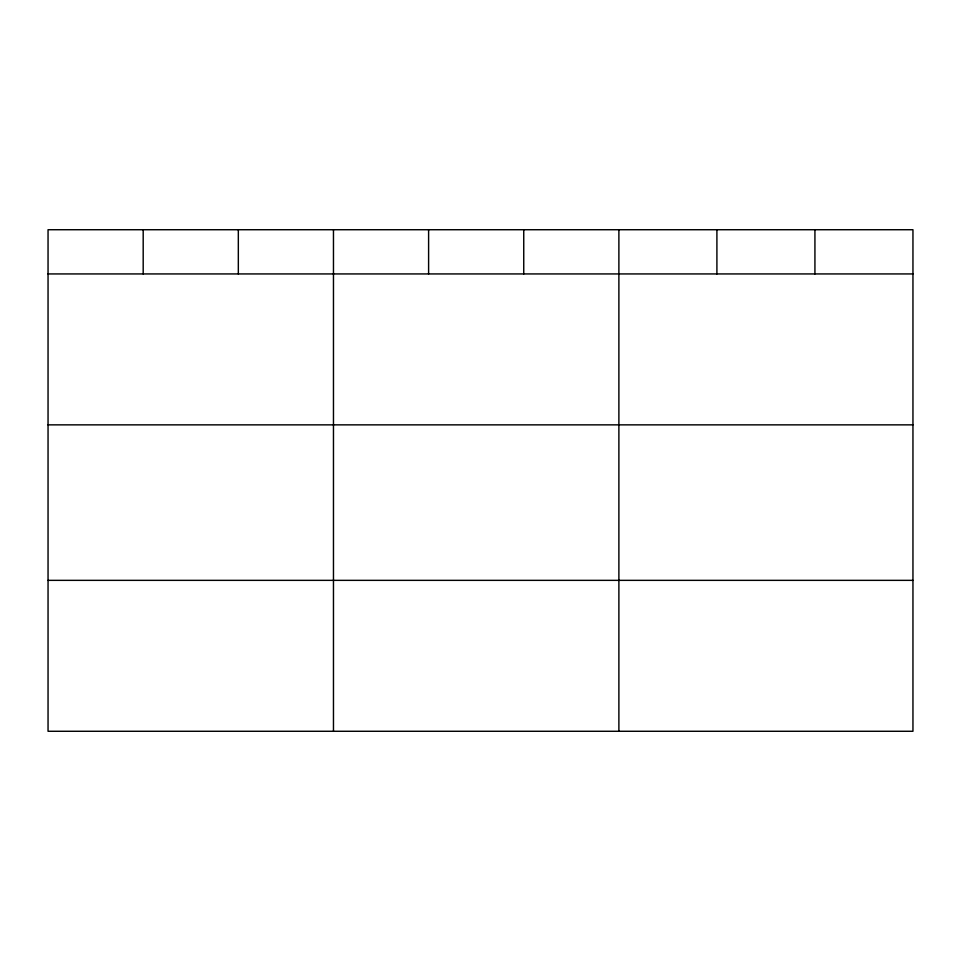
<?xml version="1.0" encoding="UTF-8"?>
<svg xmlns="http://www.w3.org/2000/svg" width="961" height="961" viewBox="0 0 961 961"><rect width="100%" height="100%" fill="white"/><g stroke="black" fill="none" stroke-linecap="round" stroke-linejoin="round"><path stroke-width="1.44" d="M912.95 424.858L912.95 229.727L48.05 229.727L48.05 731.273L912.95 731.273L912.95 424.858L48.05 424.858M48.05 273.933L912.95 273.933M48.05 580.348L912.95 580.348M814.928 229.727L814.928 273.933M716.906 229.727L716.906 273.933M618.884 229.727L618.884 731.273M523.745 229.727L523.745 273.933M428.606 229.727L428.606 273.933M333.467 229.727L333.467 731.273M238.328 229.727L238.328 273.933M143.189 229.727L143.189 273.933"/></g></svg>
